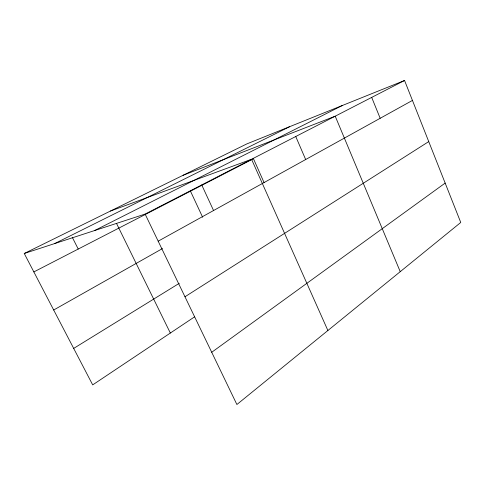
<?xml version="1.0" encoding="UTF-8"?>
<svg xmlns="http://www.w3.org/2000/svg" width="485" height="485" viewBox="0 0 485 485"><rect width="100%" height="100%" fill="white"/><g stroke="black" fill="none" stroke-linecap="round" stroke-linejoin="round"><path stroke-width="0.73" d="M211.715 352.28L445.163 183.081M194.6 316.838L92.69 384.89L24.25 253.485L246.853 143.893L404.551 80.486L460.75 222.463L236.886 404.514L145.118 214.079L24.25 253.485M184.967 296.771L428.74 141.596M73.69 348.406L179.268 283.313M53.689 310.006L162.517 248.544M158.177 241.178L412.444 100.425M145.118 214.079L404.551 80.486M33.853 271.921L253.455 158.722L264.095 182.627M94.605 230.545L342.307 105.512M54.781 243.531L289.612 126.7M183.075 175.291L335.214 116.188L400.24 271.673M110.441 211.048L251.551 159.268L327.89 330.509M72.253 237.232L78.224 249.047M116.57 223.524L170.338 333.037M190.484 191.181L202.633 217.225M201.724 184.93L213.564 210.52M295.747 136.515L305.671 159.535M371.692 97.406L380.179 118.285"/></g></svg>
